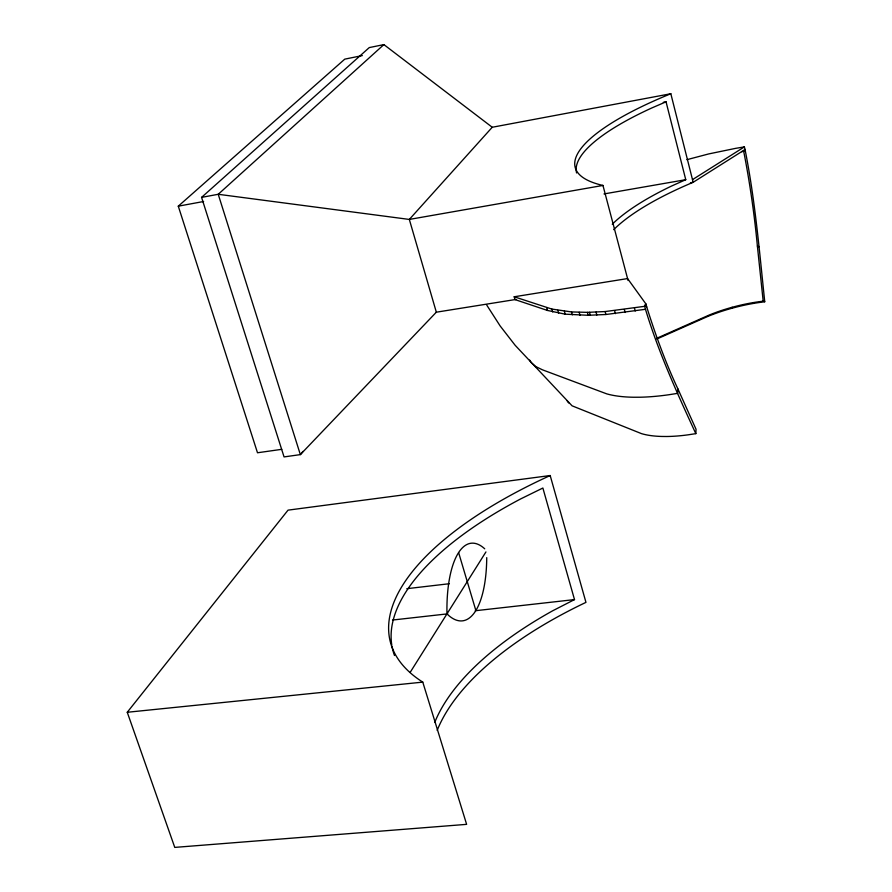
<?xml version="1.0" encoding="UTF-8"?>
<svg xmlns="http://www.w3.org/2000/svg" width="892" height="892" viewBox="0 0 892 892"><rect width="100%" height="100%" fill="white"/><g stroke="black" fill="none" stroke-linecap="round" stroke-linejoin="round"><path stroke-width="1.34" d="M695.827 433.646L696.039 429.264L677.931 388.945A305.354 72.921 79.8 0 1 646.722 306.948L645.942 303.982L627.567 278.572L514.193 296.78L514.985 299.589L547.454 310.449L565.182 314.174L588.174 315.289L605.924 314.497L645.485 309.301C658.463 352.206 677.073 393.038 695.827 433.646L688.022 434.839A80.514 28.221 -14.3 0 1 666.614 436.5L661.73 436.456A80.514 28.221 -14.3 0 1 641.404 433.601L572.073 405.815L515.141 345.282L500.122 325.915L486.776 305.142M677.931 388.945L677.686 393.35L668.844 394.743A107.508 35.758 -14.4 0 1 640.166 397.219L633.654 397.241A107.508 35.758 -14.4 0 1 606.716 393.851L542.425 369.812L535.958 366.668L531.699 363.111A110.262 35.29 -14.9 0 1 529.681 360.078M645.485 309.301L644.704 306.324L645.942 303.982M410.13 672.434L485.939 551.936M741.609 151.673L743.705 151.328L745.032 149.51L743.705 151.328A321.376 106.304 81.4 0 1 757.386 246.069L763.184 301.15L764.745 301.752C759.382 250.864 755.067 199.763 745.032 149.51L744.396 146.901L735.599 148.362L708.672 153.937L686.896 159.679M550.186 475.536A330.765 133.075 -14.3 0 0 422.775 682.124L466.627 824.353L174.765 847.4L127.255 712.273L288.038 510.146L550.186 475.536L585.955 602.368A324.331 146.89 -13.9 0 0 437.18 730.381M303.001 451.397L300.348 454.619L284.057 456.916L201.581 197.377L369.266 47.588L383.883 44.6L492.239 127.255L670.829 93.738L693.162 182.291A208.594 60.701 -13.8 0 0 613.707 229.668M492.239 127.255L409.328 219.432L218.228 194.289L201.581 197.377M515.877 299.456L436.333 312.189L300.348 454.619L218.228 194.289L383.883 44.6M281.794 449.323L257.498 452.768L178.288 206.175L344.78 59.14L362.319 55.583M745.032 149.51L693.162 182.291L690.419 182.76M692.493 179.638L744.396 146.901M391.778 645.005A330.375 133.945 -14.2 0 1 520.46 499.018L542.871 488.024L574.504 599.591L552.561 610.853A324.71 146.087 -13.9 0 0 434.727 722.431M663.325 102.324L666.045 101.811L685.758 179.693L671.52 186.06A208.761 60.333 -13.9 0 0 612.269 224.238M657.203 338.09L709.04 315.11A71.605 23.482 -14.1 0 1 732.064 307.294L736.926 306.023A71.605 23.482 -14.1 0 1 756.383 302.098L763.184 301.15M656.813 339.027L707.59 316.515A76.054 24.998 -14.1 0 1 732.009 308.231L737.16 306.881A76.054 24.998 -14.1 0 1 757.799 302.723L764.745 301.752M666.045 101.811L651.617 108.044A211.07 54.769 -14.1 0 0 576.611 172.97M178.288 206.175L203.61 201.503M670.829 93.738A211.237 54.379 -14.2 0 0 602.959 185.447L409.328 219.432L436.333 312.189M604.018 193.932L685.758 179.693M514.193 296.78L551.925 309.089L571.504 311.932L587.382 312.356L605.133 311.553L644.704 306.324M406.797 588.698L449.401 583.714M392.536 620.04L447.684 613.841M475.246 610.741L574.504 599.591M127.255 712.273L422.775 682.124M757.386 246.069L758.947 246.761M645.128 304.73L646.722 306.948M458.611 552.549L475.849 610.462M551.925 309.089L552.728 311.977M546.651 307.573L547.454 310.449M564.38 311.275L565.182 314.174M557.846 310.316L558.637 313.215M579.187 312.3L579.978 315.222M571.504 311.932L572.296 314.843M589.467 312.3L590.259 315.222M587.382 312.356L588.174 315.289M605.133 311.553L605.924 314.497M596.046 312.111L596.837 315.043M614.599 310.695L615.391 313.649M624.389 309.535L625.169 312.49M602.959 185.447L628.068 280.478M634.446 308.075L635.227 311.04M732.165 307.272L732.254 308.164M568.672 402.95A84.361 28.455 -14.8 0 1 567.178 400.798M394.498 655.497A330.375 133.945 -14.2 0 1 392.001 646.332M486.731 557.634A89.323 33.751 82.8 0 1 446.97 613.874A88.319 32.759 83.7 0 1 484.713 548.814"/></g></svg>
